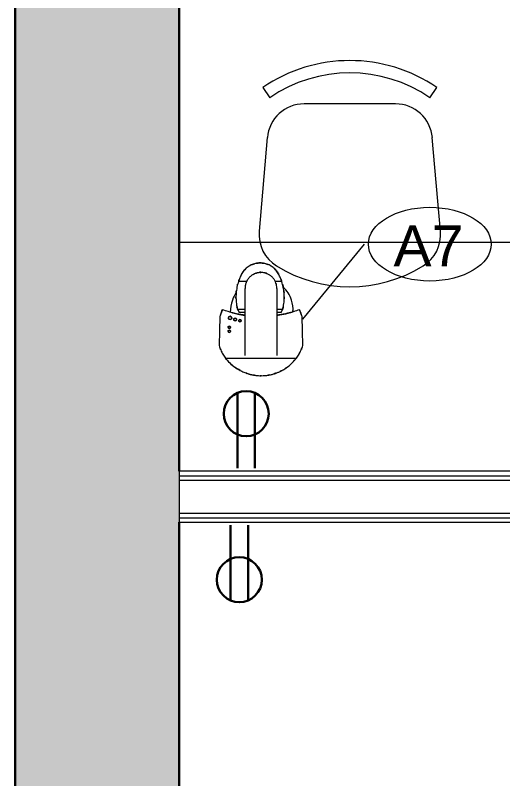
# Model space of a CAD drawing. Header units: inches. Extents: x -1176 to 1507, y -2563 to 978.
# Drawn here: x -1035.1 to -981.5, y -525.7 to -441.8 of the extents above; entities that cross this region are included whole.
import ezdxf

# ---------------------------------------------------------------- set-up
doc = ezdxf.new("R2010")
doc.units = ezdxf.units.IN
doc.header["$MEASUREMENT"] = 0
for name, color, linetype, lineweight in [('A-ANNO-NOTE', 131, 'Continuous', 40), ('A-WALL', 113, 'Continuous', 18), ('A-WALL-PATT', 111, 'Continuous', 18), ('I-FURN', 30, 'Continuous', 9), ('I-WALL', 2, 'Continuous', 18), ('Q-CASE', 31, 'Continuous', 9), ('Q-SPCQ', 91, 'Continuous', 9), ('Q-SPCQ-IDEN', 132, 'Continuous', 9)]:
    doc.layers.add(name, color=color, linetype=linetype, lineweight=lineweight)
doc.styles.add('Arial', font='arial.ttf', dxfattribs={"height": 4.5})

# ---------------------------------------------------------------- blocks, each defined once
blk = doc.blocks.new('F-Chairs - Side 01-V34-2nd Floor Power _ Signal')
at = {"layer": 'I-FURN'}
for p, q in [((-9.567, -3.524), (-8.802, -4.642)), ((8.802, -4.642), (9.567, -3.524)), ((5.019, -5.319), (-5.019, -5.319)), ((-9.066, -9.03), (-9.961, -19.322)), ((9.961, -19.322), (9.066, -9.03))]:
    blk.add_line(p, q, dxfattribs=at)
for centre, radius, start, end in [((0, -17.506), 16.942, 55.61966, 124.38034), ((0, -17.506), 15.588, 55.61966, 124.38034), ((-5.019, -9.381), 4.062, 90, 175.03026), ((5.019, -9.381), 4.063, 4.96974, 90), ((-5.914, -19.674), 4.063, 175.03026, 238.40697), ((5.914, -19.674), 4.063, 301.59303, 4.96974), ((0, -10.059), 15.351, 238.40697, 301.59303)]:
    blk.add_arc(centre, radius, start, end, dxfattribs=at)
blk = doc.blocks.new('Desk33 - Desk-6998171-2nd Floor Power _ Signal')
at = {"layer": 'Q-CASE'}
for p, q in [((2345.463, 556.82), (2252.551, 556.82)), ((2345.463, 534.651), (2345.463, 556.82)), ((2345.463, 531.714), (2345.463, 532.776))]:
    blk.add_line(p, q, dxfattribs=at)
blk = doc.blocks.new('Keurig_Coffee_Maker_18764 - Keurig_Coffee_Maker_18764-V103-2nd Floor Power _ Signal')
at = {"layer": 'Q-SPCQ'}
for p, q in [((-0.05, 6.517), (0, 6.517)), ((-0.05, 6.517), (0, 6.517)), ((2.526, 5.785), (2.549, 5.785)), ((3.9, 4.573), (-3.9, 4.573)), ((-1.75, -3.077), (-1.75, 4.312)), ((1.75, 4.312), (1.75, -3.077)), ((-1.75, -0.792), (-2.379, -0.792)), ((-1.75, -0.472), (-2.238, -0.472)), ((2.422, -0.472), (1.75, -0.472)), ((2.563, -0.792), (1.75, -0.792)), ((-2.289, -3.819), (-1.561, -3.819)), ((1.561, -3.819), (2.473, -3.819)), ((-0.602, -4.718), (-0.611, -4.748)), ((-0.602, -4.718), (-0.611, -4.748)), ((-0.602, -4.718), (-0.611, -4.748)), ((-0.611, -4.748), (-0.527, -4.773)), ((-0.527, -4.773), (-0.611, -4.748)), ((-0.611, -4.748), (-0.527, -4.773)), ((-0.527, -4.773), (-0.611, -4.748)), ((-0.611, -4.748), (-0.527, -4.773)), ((-0.527, -4.773), (-0.611, -4.748)), ((-0.602, -4.718), (-0.519, -4.743)), ((-0.519, -4.743), (-0.602, -4.718)), ((-0.602, -4.718), (-0.519, -4.743)), ((-0.519, -4.743), (-0.602, -4.718)), ((-0.602, -4.718), (-0.519, -4.743)), ((-0.519, -4.743), (-0.602, -4.718)), ((-0.527, -4.773), (-0.519, -4.743)), ((-0.527, -4.773), (-0.519, -4.743)), ((-0.527, -4.773), (-0.519, -4.743)), ((-0.505, -4.747), (-0.514, -4.777)), ((-0.435, -4.8), (-0.514, -4.777)), ((-0.505, -4.747), (-0.426, -4.77)), ((-0.435, -4.8), (-0.426, -4.77)), ((-0.36, -4.821), (-0.435, -4.8)), ((-0.426, -4.77), (-0.352, -4.791)), ((-0.352, -4.791), (-0.36, -4.821)), ((-0.301, -4.799), (-0.305, -4.83)), ((-0.109, -4.854), (-0.305, -4.83)), ((-0.301, -4.799), (-0.105, -4.823)), ((-0.105, -4.823), (-0.109, -4.854)), ((-0.042, -4.825), (0.029, -4.821)), ((-0.042, -4.825), (-0.041, -4.856)), ((0.031, -4.852), (-0.041, -4.856)), ((0.029, -4.821), (0.125, -4.816)), ((0.125, -4.816), (0.029, -4.821)), ((0.031, -4.852), (0.029, -4.821)), ((0.031, -4.852), (0.126, -4.847)), ((0.126, -4.847), (0.031, -4.852)), ((0.125, -4.816), (0.196, -4.812)), ((0.125, -4.816), (0.126, -4.847)), ((0.198, -4.844), (0.126, -4.847)), ((0.196, -4.812), (0.198, -4.844)), ((0.274, -4.804), (0.298, -4.798)), ((0.281, -4.834), (0.274, -4.804)), ((0.435, -4.799), (0.281, -4.834)), ((0.339, -4.789), (0.428, -4.769)), ((0.428, -4.769), (0.495, -4.754)), ((0.502, -4.784), (0.435, -4.799)), ((0.438, -4.799), (0.439, -4.798)), ((0.439, -4.798), (0.438, -4.799)), ((0.441, -4.766), (0.448, -4.796)), ((0.465, -4.76), (0.517, -4.748)), ((0.495, -4.754), (0.465, -4.76)), ((0.465, -4.76), (0.472, -4.791)), ((0.524, -4.779), (0.472, -4.791)), ((0.472, -4.791), (0.502, -4.784)), ((0.502, -4.784), (0.495, -4.754)), ((0.495, -4.754), (0.495, -4.754)), ((0.495, -4.754), (0.502, -4.784)), ((0.495, -4.754), (0.502, -4.784)), ((0.505, -4.783), (0.498, -4.753)), ((0.502, -4.784), (0.502, -4.784)), ((0.517, -4.748), (0.524, -4.779)), ((0.57, -4.729), (0.636, -4.704)), ((0.57, -4.729), (0.581, -4.758)), ((0.647, -4.734), (0.581, -4.758)), ((0.647, -4.734), (0.636, -4.704)), ((0.696, -4.68), (0.745, -4.656)), ((0.739, -4.659), (0.696, -4.68)), ((0.696, -4.68), (0.71, -4.708)), ((0.759, -4.683), (0.71, -4.708)), ((0.71, -4.708), (0.753, -4.687)), ((0.745, -4.656), (0.888, -4.584)), ((0.902, -4.612), (0.759, -4.683)), ((0.888, -4.584), (0.902, -4.612)), ((0.894, -4.581), (0.908, -4.609))]:
    blk.add_line(p, q, dxfattribs=at)
at = {"layer": 'Q-SPCQ', "flags": 128}
for points in [[(-4.597, 3.214), (-4.564, 1.592), (-4.518, 0.022)], [(4.518, 0.022), (4.564, 1.592), (4.597, 3.214)]]:
    blk.add_lwpolyline(points, dxfattribs=at)
at = {"layer": 'Q-SPCQ'}
for centre, radius, start, end in [((-0.025, 1.684), 4.833, 119.92759, 120.34077), ((-0.025, 1.684), 4.833, 129.46568, 131.83614), ((-0.025, 1.684), 4.833, 138.95428, 140.60167), ((3.483, 1.636), 0.125, 90, 270), ((3.483, 1.636), 0.125, 270, 90), ((3.483, 1.188), 0.125, 90, 270), ((3.483, 1.188), 0.125, 270, 90), ((2.304, 0.48), 0.125, 90, 270), ((2.304, 0.48), 0.125, 270, 90), ((2.842, 0.335), 0.156, 90, 270), ((2.842, 0.335), 0.156, 270, 90), ((3.397, 0.168), 0.187, 90, 270), ((3.397, 0.168), 0.187, 270, 90), ((0, -12.505), 12.505, 102.80729, 107.21968), ((-0.112, -0.744), 3.417, 176.03684, 197.97491), ((0, -12.505), 12.505, 98.07498, 106.24045), ((0, -12.505), 12.505, 98.05127, 100.9739), ((0, -12.505), 12.505, 74.57206, 81.92107), ((-1.507, -0.291), 4.884, 342.02509, 357.92663), ((-0.112, -0.744), 3.417, 197.97491, 226.78495), ((-0.112, -0.744), 3.417, 326.01839, 342.02509)]:
    blk.add_arc(centre, radius, start, end, dxfattribs=at)
for points, knots in [([(-0.05, 6.517), (-0.169, 6.515), (-0.344, 6.507), (-0.572, 6.486), (-0.74, 6.465), (-0.904, 6.439), (-1.066, 6.405), (-1.224, 6.367), (-1.379, 6.325), (-1.531, 6.279), (-1.679, 6.227), (-1.824, 6.171), (-2.014, 6.091), (-2.245, 5.981), (-2.601, 5.782), (-3.023, 5.492), (-3.49, 5.074), (-3.769, 4.748), (-3.9, 4.573)], [0, 0, 0, 0, 0.071429, 0.107143, 0.142857, 0.178571, 0.214286, 0.25, 0.285714, 0.321429, 0.357143, 0.392857, 0.428571, 0.5, 0.571429, 0.714286, 0.857143, 1, 1, 1, 1]), ([(-2.098, 6.05), (-2.13, 6.035), (-2.204, 5.999), (-2.277, 5.96), (-2.319, 5.937)], [0.21472031, 0.21472031, 0.21472031, 0.21472031, 0.25, 0.2976691, 0.2976691, 0.2976691, 0.2976691]), ([(-1.677, 6.226), (-1.623, 6.246), (-1.55, 6.271), (-1.475, 6.295), (-1.455, 6.302)], [0.62860412, 0.62860412, 0.62860412, 0.62860412, 0.66666667, 0.6809642, 0.6809642, 0.6809642, 0.6809642]), ([(-0.953, 6.427), (-0.899, 6.438), (-0.838, 6.45), (-0.776, 6.458), (-0.767, 6.46)], [0.7967468, 0.7967468, 0.7967468, 0.7967468, 0.83333333, 0.8389164, 0.8389164, 0.8389164, 0.8389164]), ([(2.286, 5.929), (2.154, 6.001), (1.952, 6.099), (1.67, 6.212), (1.489, 6.275), (1.341, 6.321), (1.228, 6.353), (1.113, 6.382), (0.996, 6.409), (0.877, 6.433), (0.757, 6.454), (0.634, 6.473), (0.469, 6.493), (0.259, 6.51), (0.087, 6.516), (0, 6.517)], [0, 0, 0, 0, 0.2, 0.3, 0.4, 0.45, 0.5, 0.55, 0.6, 0.65, 0.7, 0.75, 0.8, 0.9, 1, 1, 1, 1]), ([(0.858, 6.436), (0.836, 6.44), (0.786, 6.449), (0.737, 6.456), (0.709, 6.46)], [0.6380075, 0.6380075, 0.6380075, 0.6380075, 0.66666667, 0.70124078, 0.70124078, 0.70124078, 0.70124078]), ([(0.71, 6.461), (0.737, 6.457), (0.786, 6.449), (0.836, 6.44), (0.858, 6.437)], [0.29875922, 0.29875922, 0.29875922, 0.29875922, 0.33333333, 0.3619925, 0.3619925, 0.3619925, 0.3619925]), ([(1.625, 6.227), (1.603, 6.235), (1.569, 6.247), (1.535, 6.259), (1.523, 6.263)], [0.30422338, 0.30422338, 0.30422338, 0.30422338, 0.33333333, 0.34939051, 0.34939051, 0.34939051, 0.34939051]), ([(1.523, 6.263), (1.535, 6.259), (1.569, 6.247), (1.603, 6.235), (1.624, 6.226)], [0.65060949, 0.65060949, 0.65060949, 0.65060949, 0.66666667, 0.69577662, 0.69577662, 0.69577662, 0.69577662]), ([(2.848, 5.593), (2.804, 5.624), (2.622, 5.746), (2.433, 5.855), (2.286, 5.929)], [0.8, 0.8, 0.8, 0.8, 0.85, 1, 1, 1, 1]), ([(-3.443, 5.101), (-3.432, 5.112), (-3.382, 5.161), (-3.332, 5.21), (-3.291, 5.247)], [0.1564995, 0.1564995, 0.1564995, 0.1564995, 0.16666667, 0.20361514, 0.20361514, 0.20361514, 0.20361514]), ([(-3.289, 5.249), (-3.329, 5.212), (-3.381, 5.164), (-3.43, 5.114), (-3.44, 5.103)], [0.69518211, 0.69518211, 0.69518211, 0.69518211, 0.75, 0.76572997, 0.76572997, 0.76572997, 0.76572997]), ([(-2.917, 5.556), (-2.892, 5.575), (-2.825, 5.624), (-2.758, 5.671), (-2.715, 5.698)], [0.31217337, 0.31217337, 0.31217337, 0.31217337, 0.33333333, 0.36744629, 0.36744629, 0.36744629, 0.36744629]), ([(-2.711, 5.702), (-2.752, 5.675), (-2.82, 5.627), (-2.887, 5.58), (-2.914, 5.561)], [0.45011637, 0.45011637, 0.45011637, 0.45011637, 0.5, 0.53251443, 0.53251443, 0.53251443, 0.53251443]), ([(3.037, 5.454), (3.148, 5.367), (3.267, 5.266), (3.38, 5.158), (3.391, 5.147)], [0.2716855, 0.2716855, 0.2716855, 0.2716855, 0.4, 0.414526, 0.414526, 0.414526, 0.414526]), ([(3.391, 5.148), (3.301, 5.234), (3.183, 5.336), (3.062, 5.435), (3.038, 5.455)], [0.585474, 0.585474, 0.585474, 0.585474, 0.7, 0.7283145, 0.7283145, 0.7283145, 0.7283145]), ([(3.855, 4.632), (3.838, 4.655), (3.746, 4.772), (3.647, 4.883), (3.564, 4.969)], [0.3739159, 0.3739159, 0.3739159, 0.3739159, 0.4, 0.5097654, 0.5097654, 0.5097654, 0.5097654]), ([(-4.285, 3.961), (-4.262, 4.005), (-4.235, 4.057), (-4.205, 4.107), (-4.2, 4.116)], [0.3713401, 0.3713401, 0.3713401, 0.3713401, 0.5, 0.5248828, 0.5248828, 0.5248828, 0.5248828]), ([(-4.2, 4.116), (-4.205, 4.108), (-4.234, 4.057), (-4.261, 4.004), (-4.282, 3.96)], [0.4751172, 0.4751172, 0.4751172, 0.4751172, 0.5, 0.6286599, 0.6286599, 0.6286599, 0.6286599]), ([(3.401, 1.73), (3.402, 1.732), (3.411, 1.739), (3.436, 1.754), (3.463, 1.76), (3.483, 1.761)], [0.7777778, 0.7777778, 0.7777778, 0.7777778, 0.7916667, 0.8611111, 1, 1, 1, 1]), ([(3.483, 1.063), (3.475, 1.063), (3.46, 1.064), (3.439, 1.07), (3.418, 1.08), (3.4, 1.093), (3.385, 1.108), (3.369, 1.132), (3.356, 1.17), (3.357, 1.211), (3.37, 1.245), (3.385, 1.267), (3.404, 1.287), (3.436, 1.307), (3.463, 1.313), (3.483, 1.313)], [0, 0, 0, 0, 0.055556, 0.111111, 0.166667, 0.222222, 0.277778, 0.333333, 0.444444, 0.583333, 0.652778, 0.722222, 0.791667, 0.861111, 1, 1, 1, 1]), ([(3.483, 1.511), (3.475, 1.511), (3.46, 1.512), (3.439, 1.518), (3.419, 1.528), (3.401, 1.54), (3.385, 1.556), (3.369, 1.58), (3.357, 1.614), (3.357, 1.643), (3.359, 1.657)], [0, 0, 0, 0, 0.0555556, 0.1111111, 0.1666667, 0.2222222, 0.2777778, 0.3333333, 0.4444444, 0.5555556, 0.5555556, 0.5555556, 0.5555556]), ([(3.606, 1.657), (3.609, 1.639), (3.608, 1.612), (3.595, 1.578), (3.58, 1.556), (3.561, 1.537), (3.529, 1.517), (3.502, 1.511), (3.483, 1.511)], [0.4444444, 0.4444444, 0.4444444, 0.4444444, 0.5833333, 0.6527778, 0.7222222, 0.7916667, 0.8611111, 1, 1, 1, 1]), ([(3.606, 1.209), (3.609, 1.191), (3.608, 1.165), (3.595, 1.131), (3.583, 1.112), (3.57, 1.099), (3.557, 1.087), (3.529, 1.069), (3.502, 1.063), (3.483, 1.063)], [0.4444444, 0.4444444, 0.4444444, 0.4444444, 0.5833333, 0.6527778, 0.7222222, 0.7569444, 0.7916667, 0.8611111, 1, 1, 1, 1]), ([(2.304, 0.355), (2.296, 0.355), (2.284, 0.356), (2.27, 0.359), (2.256, 0.364), (2.242, 0.37), (2.23, 0.378), (2.219, 0.387), (2.206, 0.401), (2.19, 0.424), (2.177, 0.462), (2.179, 0.502), (2.191, 0.536), (2.203, 0.555), (2.215, 0.568), (2.229, 0.58), (2.257, 0.598), (2.284, 0.604), (2.304, 0.605)], [0, 0, 0, 0, 0.055556, 0.083333, 0.111111, 0.166667, 0.194444, 0.222222, 0.277778, 0.333333, 0.444444, 0.583333, 0.652778, 0.722222, 0.756944, 0.791667, 0.861111, 1, 1, 1, 1]), ([(2.304, 0.605), (2.312, 0.604), (2.327, 0.603), (2.348, 0.597), (2.365, 0.589), (2.377, 0.581), (2.389, 0.572), (2.401, 0.558), (2.418, 0.535), (2.43, 0.497), (2.429, 0.456), (2.416, 0.423), (2.404, 0.404), (2.392, 0.391), (2.378, 0.379), (2.35, 0.361), (2.323, 0.355), (2.304, 0.355)], [0, 0, 0, 0, 0.055556, 0.111111, 0.166667, 0.194444, 0.222222, 0.277778, 0.333333, 0.444444, 0.583333, 0.652778, 0.722222, 0.756944, 0.791667, 0.861111, 1, 1, 1, 1]), ([(2.787, 0.189), (2.778, 0.192), (2.765, 0.199), (2.75, 0.209), (2.735, 0.22), (2.72, 0.237), (2.7, 0.266), (2.683, 0.313), (2.685, 0.364), (2.701, 0.406), (2.716, 0.429), (2.73, 0.445), (2.737, 0.451), (2.739, 0.453)], [0.1111111, 0.1111111, 0.1111111, 0.1111111, 0.1666667, 0.1944444, 0.2222222, 0.2777778, 0.3333333, 0.4444444, 0.5833333, 0.6527778, 0.7222222, 0.7569444, 0.7777778, 0.7777778, 0.7777778, 0.7777778]), ([(2.842, 0.492), (2.852, 0.491), (2.866, 0.49), (2.884, 0.486), (2.902, 0.48), (2.918, 0.472), (2.934, 0.462), (2.948, 0.45), (2.964, 0.434), (2.984, 0.404), (3, 0.357), (2.998, 0.306), (2.986, 0.273), (2.979, 0.261), (2.978, 0.259)], [0, 0, 0, 0, 0.0555556, 0.0833333, 0.1111111, 0.1666667, 0.1944444, 0.2222222, 0.2777778, 0.3333333, 0.4444444, 0.5833333, 0.6527778, 0.6666667, 0.6666667, 0.6666667, 0.6666667]), ([(2.945, 0.218), (2.943, 0.216), (2.937, 0.211), (2.925, 0.203), (2.905, 0.191), (2.878, 0.182), (2.854, 0.179), (2.842, 0.179)], [0.7777778, 0.7777778, 0.7777778, 0.7777778, 0.7916667, 0.8263889, 0.8611111, 0.9305556, 1, 1, 1, 1]), ([(3.21, 0.175), (3.211, 0.188), (3.214, 0.215), (3.228, 0.253), (3.247, 0.281), (3.263, 0.299), (3.271, 0.307), (3.274, 0.309)], [0.5117541, 0.5117541, 0.5117541, 0.5117541, 0.5833333, 0.6527778, 0.7222222, 0.7569444, 0.7777778, 0.7777778, 0.7777778, 0.7777778]), ([(3.397, 0.356), (3.409, 0.356), (3.427, 0.354), (3.448, 0.349), (3.459, 0.346), (3.464, 0.344)], [0, 0, 0, 0, 0.0555556, 0.0833333, 0.1111111, 0.1111111, 0.1111111, 0.1111111]), ([(3.582, 0.199), (3.587, 0.173), (3.585, 0.134), (3.566, 0.083), (3.548, 0.056), (3.53, 0.035), (3.515, 0.022), (3.504, 0.014), (3.498, 0.01)], [0.4444444, 0.4444444, 0.4444444, 0.4444444, 0.5833333, 0.6527778, 0.7222222, 0.7569444, 0.7916667, 0.8262277, 0.8262277, 0.8262277, 0.8262277]), ([(3.521, 0.309), (3.529, 0.302), (3.544, 0.286), (3.563, 0.259), (3.572, 0.238), (3.575, 0.228)], [0.2222222, 0.2222222, 0.2222222, 0.2222222, 0.2777778, 0.3333333, 0.3930826, 0.3930826, 0.3930826, 0.3930826]), ([(-2.935, -0.349), (-2.615, -0.272), (-2.222, -0.193), (-1.824, -0.133), (-1.751, -0.123)], [0, 0, 0, 0, 0.1666667, 0.2038689, 0.2038689, 0.2038689, 0.2038689]), ([(-1.895, -0.144), (-1.951, -0.153), (-2.3, -0.209), (-2.646, -0.28), (-2.935, -0.349)], [0.8210261, 0.8210261, 0.8210261, 0.8210261, 0.85, 1, 1, 1, 1]), ([(-2.399, -0.852), (-2.392, -0.83), (-2.377, -0.788), (-2.359, -0.737), (-2.343, -0.699), (-2.336, -0.681), (-2.332, -0.672)], [0, 0, 0, 0, 0.0555556, 0.1111111, 0.1388889, 0.1661222, 0.1661222, 0.1661222, 0.1661222]), ([(-2.238, -0.472), (-2.238, -0.472), (-2.238, -0.473), (-2.243, -0.481), (-2.249, -0.494), (-2.256, -0.508), (-2.266, -0.527), (-2.278, -0.55), (-2.286, -0.568), (-2.291, -0.579), (-2.298, -0.595), (-2.31, -0.621), (-2.328, -0.66), (-2.35, -0.716), (-2.367, -0.761), (-2.379, -0.792)], [0.5262054, 0.5262054, 0.5262054, 0.5262054, 0.5555556, 0.6111111, 0.6388889, 0.6666667, 0.7083333, 0.75, 0.7708333, 0.78125, 0.7916667, 0.8333333, 0.875, 0.9166667, 1, 1, 1, 1]), ([(1.751, -0.123), (1.824, -0.133), (2.222, -0.193), (2.615, -0.272), (2.935, -0.349)], [0.7961218, 0.7961218, 0.7961218, 0.7961218, 0.8333333, 1, 1, 1, 1]), ([(2.563, -0.792), (2.555, -0.771), (2.54, -0.731), (2.521, -0.683), (2.506, -0.647), (2.495, -0.622), (2.484, -0.598), (2.474, -0.576), (2.464, -0.555), (2.455, -0.536), (2.447, -0.52), (2.44, -0.506), (2.434, -0.494), (2.427, -0.481), (2.423, -0.473), (2.422, -0.472), (2.422, -0.472)], [0, 0, 0, 0, 0.0555556, 0.1111111, 0.1388889, 0.1666667, 0.1944444, 0.2222222, 0.25, 0.2777778, 0.3055556, 0.3333333, 0.3611111, 0.3888889, 0.4444444, 0.4737946, 0.4737946, 0.4737946, 0.4737946]), ([(2.516, -0.672), (2.52, -0.681), (2.528, -0.699), (2.543, -0.737), (2.562, -0.788), (2.576, -0.83), (2.584, -0.852)], [0.8338778, 0.8338778, 0.8338778, 0.8338778, 0.8611111, 0.8888889, 0.9444444, 1, 1, 1, 1]), ([(3.397, -0.019), (3.386, -0.019), (3.368, -0.017), (3.347, -0.012), (3.336, -0.009), (3.331, -0.007)], [0, 0, 0, 0, 0.0555556, 0.0833333, 0.1111111, 0.1111111, 0.1111111, 0.1111111]), ([(3.442, -0.014), (3.441, -0.014), (3.427, -0.017), (3.412, -0.019), (3.397, -0.019)], [0.92827136, 0.92827136, 0.92827136, 0.92827136, 0.93055556, 1, 1, 1, 1]), ([(-2.375, -3.525), (-2.394, -3.454), (-2.415, -3.365), (-2.436, -3.275), (-2.44, -3.256)], [0.3370694, 0.3370694, 0.3370694, 0.3370694, 0.4, 0.41654848, 0.41654848, 0.41654848, 0.41654848]), ([(-1.75, -3.077), (-1.749, -3.181), (-1.731, -3.384), (-1.656, -3.668), (-1.552, -3.896), (-1.446, -4.067), (-1.356, -4.186), (-1.256, -4.297), (-1.145, -4.403), (-1.024, -4.499), (-0.897, -4.582), (-0.762, -4.654), (-0.617, -4.716), (-0.466, -4.766), (-0.303, -4.804), (-0.121, -4.825), (0.081, -4.827), (0.278, -4.809), (0.466, -4.767), (0.654, -4.703), (0.832, -4.62), (0.993, -4.522), (1.145, -4.404), (1.283, -4.271), (1.402, -4.13), (1.507, -3.972), (1.624, -3.748), (1.721, -3.458), (1.749, -3.207), (1.75, -3.077)], [0, 0, 0, 0, 0.055556, 0.111111, 0.166667, 0.194444, 0.222222, 0.25, 0.277778, 0.305556, 0.333333, 0.361111, 0.388889, 0.416667, 0.444444, 0.479167, 0.513889, 0.548611, 0.583333, 0.618056, 0.652778, 0.6875, 0.722222, 0.756944, 0.791667, 0.826389, 0.861111, 0.930556, 1, 1, 1, 1]), ([(2.723, -2.588), (2.722, -2.601), (2.714, -2.69), (2.705, -2.779), (2.697, -2.856)], [0.38887206, 0.38887206, 0.38887206, 0.38887206, 0.4, 0.46606846, 0.46606846, 0.46606846, 0.46606846]), ([(-2.208, -4.049), (-2.217, -4.026), (-2.232, -3.985), (-2.247, -3.943), (-2.253, -3.925)], [0.17849533, 0.17849533, 0.17849533, 0.17849533, 0.2, 0.21629659, 0.21629659, 0.21629659, 0.21629659]), ([(2.086, -4.724), (2.024, -4.831), (1.886, -5.032), (1.695, -5.232), (1.579, -5.332), (1.556, -5.351)], [0, 0, 0, 0, 0.3333333, 0.6666667, 0.7490333, 0.7490333, 0.7490333, 0.7490333]), ([(-1.372, -5.351), (-1.395, -5.331), (-1.503, -5.238), (-1.607, -5.138), (-1.677, -5.049)], [0.2514335, 0.2514335, 0.2514335, 0.2514335, 0.3333333, 0.641254, 0.641254, 0.641254, 0.641254]), ([(-0.537, -5.789), (-0.613, -5.768), (-0.715, -5.736), (-0.812, -5.69), (-0.837, -5.677)], [0.743068, 0.743068, 0.743068, 0.743068, 0.8333333, 0.8659614, 0.8659614, 0.8659614, 0.8659614]), ([(0.568, -5.827), (0.554, -5.83), (0.255, -5.891), (-0.067, -5.881), (-0.371, -5.831), (-0.385, -5.828)], [0.3169727, 0.3169727, 0.3169727, 0.3169727, 0.3333333, 0.6666667, 0.6832336, 0.6832336, 0.6832336, 0.6832336]), ([(1.023, -5.68), (0.997, -5.692), (0.898, -5.733), (0.796, -5.769), (0.72, -5.79)], [0.1342297, 0.1342297, 0.1342297, 0.1342297, 0.1666667, 0.2573673, 0.2573673, 0.2573673, 0.2573673])]:
    blk.add_open_spline(points, degree=3, knots=knots, dxfattribs=at)
for points in [[(-2.328, 5.933), (-2.255, 5.973), (-2.18, 6.01), (-2.104, 6.045)], [(-1.5, 6.287), (-1.554, 6.27), (-1.607, 6.251), (-1.66, 6.232)], [(-1.445, 6.304), (-1.463, 6.298), (-1.482, 6.293), (-1.5, 6.287)], [(-0.784, 6.457), (-0.836, 6.449), (-0.888, 6.439), (-0.94, 6.427)], [(0.077, 6.516), (0.052, 6.517), (0.026, 6.517), (0, 6.517)], [(0, 6.517), (0.026, 6.517), (0.052, 6.517), (0.077, 6.516)], [(2.286, 5.929), (2.482, 5.83), (2.669, 5.718), (2.848, 5.593)], [(3.9, 4.573), (3.752, 4.77), (3.434, 5.133), (2.891, 5.584), (2.494, 5.823), (2.286, 5.929)], [(-3.9, 4.573), (-4.003, 4.434), (-4.192, 4.149), (-4.426, 3.692), (-4.545, 3.375), (-4.597, 3.214)], [(3.566, 4.971), (3.668, 4.863), (3.763, 4.749), (3.853, 4.631)], [(4.597, 3.214), (4.545, 3.375), (4.426, 3.692), (4.192, 4.149), (4.003, 4.434), (3.9, 4.573)], [(-4.443, 3.627), (-4.451, 3.61), (-4.458, 3.592), (-4.466, 3.574)], [(-4.466, 3.574), (-4.458, 3.592), (-4.451, 3.61), (-4.443, 3.627)], [(4.466, 3.574), (4.459, 3.59), (4.452, 3.607), (4.445, 3.623)], [(4.445, 3.623), (4.452, 3.607), (4.459, 3.59), (4.466, 3.574)], [(3.483, 1.761), (3.49, 1.761), (3.505, 1.759), (3.526, 1.753), (3.546, 1.744), (3.564, 1.731), (3.58, 1.715), (3.588, 1.703), (3.591, 1.697)], [(3.483, 1.313), (3.49, 1.313), (3.505, 1.311), (3.527, 1.306), (3.547, 1.296), (3.565, 1.283), (3.58, 1.267), (3.588, 1.255), (3.592, 1.249)], [(-4.518, 0.022), (-4.478, -0.108), (-4.389, -0.365), (-4.286, -0.614), (-4.23, -0.737)], [(3.234, 0.077), (3.223, 0.096), (3.216, 0.116), (3.213, 0.137)], [(3.331, 0.344), (3.352, 0.351), (3.374, 0.355), (3.397, 0.356)], [(4.23, -0.737), (4.286, -0.614), (4.389, -0.365), (4.478, -0.108), (4.518, 0.022)], [(-4.437, -0.223), (-4.406, -0.31), (-4.341, -0.483), (-4.268, -0.653), (-4.23, -0.737)], [(-4.23, -0.737), (-4.268, -0.653), (-4.341, -0.483), (-4.406, -0.31), (-4.437, -0.223)], [(-4.23, -0.737), (-4.018, -0.661), (-3.591, -0.52), (-3.155, -0.402), (-2.935, -0.349)], [(-2.379, -0.792), (-2.405, -0.865), (-2.45, -1.013), (-2.482, -1.166), (-2.494, -1.244)], [(-2.069, -0.172), (-1.984, -0.158), (-1.899, -0.146), (-1.813, -0.134)], [(2.935, -0.349), (2.579, -0.263), (2.221, -0.193), (1.86, -0.139)], [(1.9, -0.145), (2.247, -0.199), (2.592, -0.267), (2.935, -0.349)], [(2.678, -1.244), (2.666, -1.166), (2.635, -1.013), (2.589, -0.865), (2.563, -0.792)], [(2.935, -0.349), (3.155, -0.402), (3.591, -0.52), (4.018, -0.661), (4.23, -0.737)], [(4.23, -0.737), (4.268, -0.653), (4.341, -0.483), (4.406, -0.31), (4.437, -0.223)], [(4.437, -0.223), (4.406, -0.31), (4.341, -0.483), (4.268, -0.653), (4.23, -0.737)], [(-2.494, -1.244), (-2.527, -1.457), (-2.569, -1.89), (-2.555, -2.549), (-2.464, -3.199), (-2.355, -3.615), (-2.289, -3.819)], [(-2.455, -1.046), (-2.439, -0.98), (-2.42, -0.916), (-2.399, -0.852)], [(2.473, -3.819), (2.54, -3.615), (2.648, -3.199), (2.74, -2.549), (2.753, -1.89), (2.712, -1.457), (2.678, -1.244)], [(2.584, -0.852), (2.605, -0.916), (2.623, -0.98), (2.639, -1.046)], [(-2.56, -2.146), (-2.561, -2.075), (-2.558, -2.005), (-2.553, -1.934)], [(2.742, -1.934), (2.744, -2.004), (2.745, -2.075), (2.743, -2.145)], [(-2.509, -2.854), (-2.521, -2.766), (-2.533, -2.677), (-2.542, -2.588)], [(2.623, -3.256), (2.604, -3.346), (2.585, -3.436), (2.561, -3.525)], [(-2.289, -3.819), (-2.244, -3.957), (-2.144, -4.228), (-2.024, -4.489), (-1.96, -4.616)], [(2.144, -4.616), (2.209, -4.489), (2.328, -4.228), (2.428, -3.957), (2.473, -3.819)], [(2.437, -3.925), (2.423, -3.966), (2.408, -4.007), (2.391, -4.047)], [(-1.96, -4.616), (-1.883, -4.768), (-1.701, -5.046), (-1.34, -5.4), (-0.909, -5.668), (-0.424, -5.838), (0.092, -5.896), (0.607, -5.838), (1.093, -5.669), (1.524, -5.401), (1.885, -5.047), (2.067, -4.768), (2.144, -4.616)], [(-1.901, -4.724), (-1.911, -4.707), (-1.931, -4.671), (-1.95, -4.635), (-1.96, -4.616)], [(-1.694, -5.026), (-1.771, -4.932), (-1.84, -4.831), (-1.901, -4.724)], [(2.144, -4.616), (2.135, -4.635), (2.116, -4.671), (2.096, -4.707), (2.086, -4.724)], [(-1.148, -5.514), (-1.189, -5.487), (-1.23, -5.46), (-1.269, -5.431)], [(-1.002, -5.6), (-1.052, -5.573), (-1.1, -5.544), (-1.148, -5.514)], [(1.332, -5.514), (1.284, -5.545), (1.236, -5.573), (1.186, -5.6)], [(1.453, -5.431), (1.414, -5.46), (1.374, -5.487), (1.332, -5.514)]]:
    blk.add_open_spline(points, degree=3, dxfattribs=at)
blk = doc.blocks.new('Appliance_Specialty Equipment Tag - Standard-3515593-2nd Floor Power _ Signal')
at = {"layer": 'Q-SPCQ-IDEN'}
blk.add_ellipse((-0.0499, 0.0037), major_axis=(-0.1406, 0), ratio=0.600473, dxfattribs=at)

msp = doc.modelspace()

# ---------------------------------------------------------------- hatches: boundary and pattern name
at = {"layer": 'A-WALL-PATT'}
h = msp.add_hatch(color=250, dxfattribs=at)
h.paths.add_polyline_path([(-1017.062, -1275.185), (-1017.062, -1210.935), (-1035.062, -1210.935), (-1035.062, -1275.185)], flags=0)
h.paths.add_polyline_path([(-1017.062, -1169.435), (-1017.062, -1003.935), (-1035.062, -1003.935), (-1035.062, -1169.435)], flags=0)
h.paths.add_polyline_path([(-1035.062, -962.435), (-1017.062, -962.435), (-1017.062, -859.935), (-1035.062, -859.935), (-1035.062, -957.935)], flags=0)
h.paths.add_polyline_path([(-1017.951, -818.435), (-1017.062, -818.435), (-1017.062, -715.935), (-1035.062, -715.935), (-1035.062, -818.435)], flags=0)
h.paths.add_polyline_path([(-1017.951, -674.435), (-1017.062, -674.435), (-1017.062, -567.935), (-1035.062, -567.935), (-1035.062, -674.435)], flags=0)
h.paths.add_polyline_path([(-1017.951, -534.435), (-1017.062, -534.435), (-1017.062, -425.685), (-1035.062, -425.685), (-1035.062, -534.435)], flags=0)
h.paths.add_polyline_path([(-1017.951, -388.685), (-1017.062, -388.685), (-1017.062, -275.185), (-1035.062, -275.185), (-1035.062, -388.685)], flags=0)
h.paths.add_polyline_path([(-1017.951, -239.185), (-1017.062, -239.185), (-1017.062, -119.495), (-1035.062, -119.495), (-1035.062, -239.185)], flags=0)
h.paths.add_polyline_path([(-1017.062, -83.495), (-1017.062, 16.255), (-1035.062, 16.255), (-1035.062, -83.495)], flags=0)

# ---------------------------------------------------------------- linework, layer by layer
at = {"layer": 'A-ANNO-NOTE', "lineweight": 30}
for p, q in [((-1010.641, -491.538), (-1010.641, -483.274)), ((-1008.725, -491.538), (-1008.725, -483.274)), ((-1011.398, -497.816), (-1011.398, -506.079)), ((-1009.482, -497.816), (-1009.482, -506.079))]:
    msp.add_line(p, q, dxfattribs=at)
for centre in [(-1009.683, -485.556), (-1010.44, -503.797)]:
    msp.add_circle(centre, 2.475, dxfattribs=at)
at = {"layer": 'A-WALL', "color": 8, "lineweight": 30}
for p, q in [((-1035.062, -534.435), (-1035.062, -425.685)), ((-1017.062, -491.864), (-1017.062, -425.685)), ((-1017.062, -534.435), (-1017.062, -497.489))]:
    msp.add_line(p, q, dxfattribs=at)
at = {"layer": 'A-WALL'}
for p, q in [((-1017.062, -491.864), (-1017.062, -497.489)), ((-1017.062, -492.364), (-817.17, -492.364)), ((-1017.062, -492.864), (-817.17, -492.864)), ((-1017.062, -496.489), (-885.391, -496.489)), ((-1017.062, -496.989), (-885.891, -496.989))]:
    msp.add_line(p, q, dxfattribs=at)
at = {"layer": 'I-WALL'}
for p, q in [((-817.17, -491.864), (-1017.062, -491.864)), ((-1017.062, -497.489), (-886.391, -497.489))]:
    msp.add_line(p, q, dxfattribs=at)
at = {"layer": 'Q-SPCQ-IDEN'}
msp.add_line((-1003.465, -475.184), (-996.667, -466.923), dxfattribs=at)

# ---------------------------------------------------------------- block references
at = {"layer": 'I-FURN'}
msp.add_blockref('F-Chairs - Side 01-V34-2nd Floor Power _ Signal', (-998.295, -446.19), dxfattribs=at)
at = {"layer": 'Q-CASE'}
msp.add_blockref('Desk33 - Desk-6998171-2nd Floor Power _ Signal', (-3269.612, -1023.578), dxfattribs=at)
at = {"layer": 'Q-SPCQ', "rotation": 180}
msp.add_blockref('Keurig_Coffee_Maker_18764 - Keurig_Coffee_Maker_18764-V103-2nd Floor Power _ Signal', (-1008.062, -474.864), dxfattribs=at)
at = {"layer": 'Q-SPCQ-IDEN', "xscale": 47.99999999999997, "yscale": 47.99999999999997, "zscale": 47.99999999999997}
msp.add_blockref('Appliance_Specialty Equipment Tag - Standard-3515593-2nd Floor Power _ Signal', (-987.113, -467.103), dxfattribs=at)

# ---------------------------------------------------------------- texts
at = {"layer": 'Q-SPCQ-IDEN', "insert": (-993.502, -464.874), "char_height": 4.5, "width": 9.393, "attachment_point": 1, "style": 'Arial'}
msp.add_mtext('A7', dxfattribs=at)

doc.saveas('drawing.dxf')
